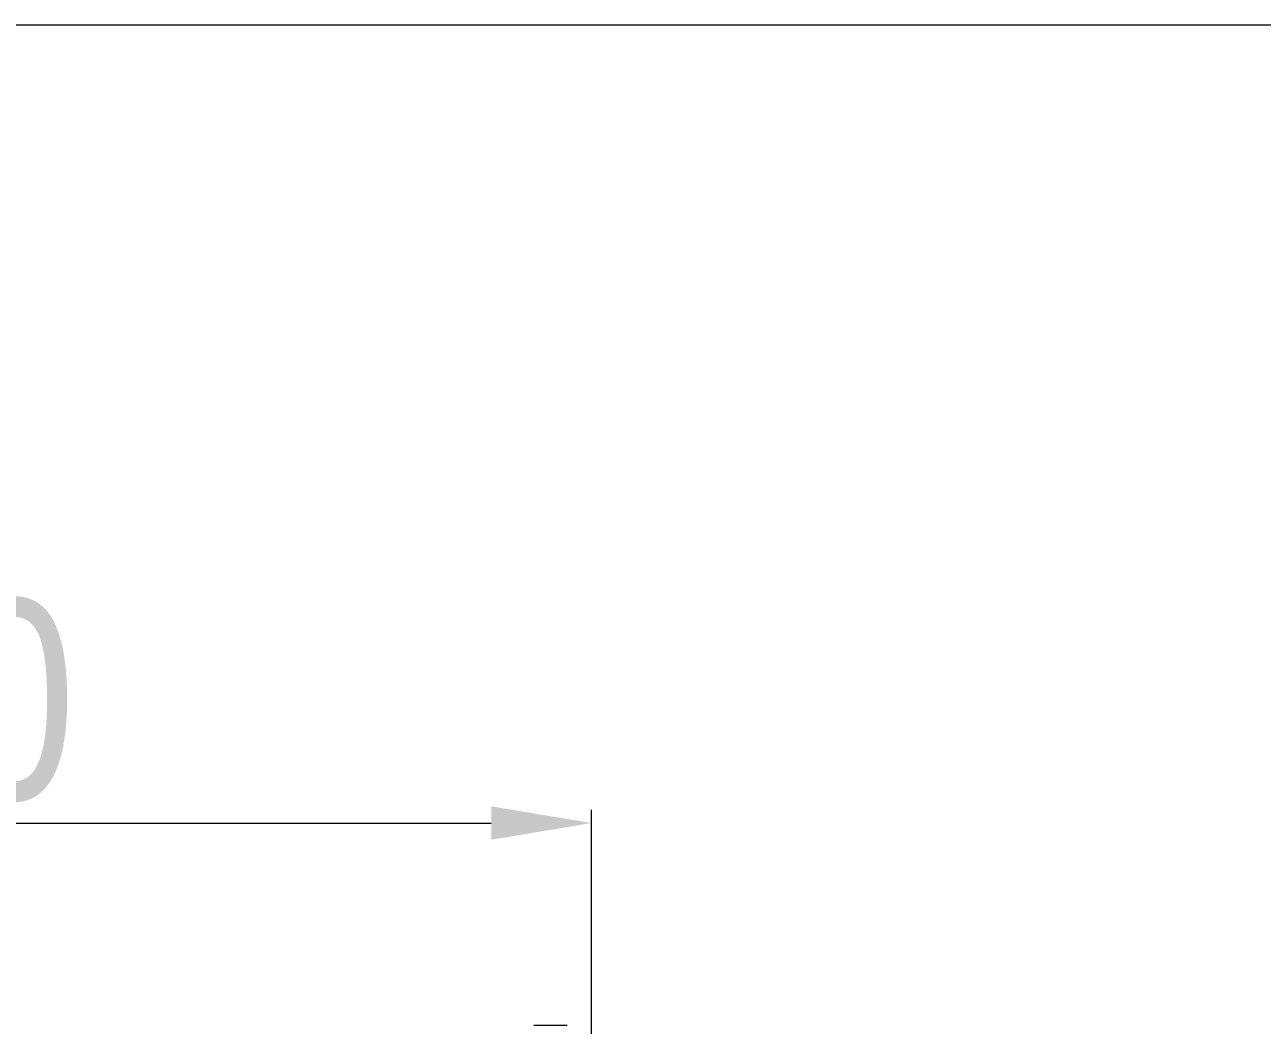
# Model space of a CAD drawing. Header units: millimetres. Extents: x 993 to 2435, y 1246 to 2313.
# Drawn here: x 1513 to 1698.2, y 2162.8 to 2312.6 of the extents above; entities that cross this region are included whole.
import ezdxf

# ---------------------------------------------------------------- set-up
doc = ezdxf.new("R2010")
doc.units = ezdxf.units.MM
doc.layers.get('0').update_dxf_attribs({"lineweight": 9})
doc.layers.add('dim', color=252, linetype='Continuous', lineweight=9)
doc.styles.add('30', font='arial.ttf', dxfattribs={"width": 0.8, "height": 30})
doc.dimstyles.new('ISO-30', dxfattribs={"dimtxt": 30, "dimasz": 15, "dimexe": 2, "dimexo": 2, "dimgap": 3, "dimtad": 1, "dimtoh": 1, "dimdec": 1, "dimdsep": 46, "dimtxsty": '30', "dimcen": 0, "dimclrd": 256, "dimclre": 256, "dimclrt": 256, "dimadec": 0, "dimazin": 0, "dimtfac": 1, "dimtdec": 1, "dimtmove": 0, "dimatfit": 3, "dimfxl": 1, "dimlwd": -1, "dimlwe": -1, "dimarcsym": 0})

# ---------------------------------------------------------------- blocks, each defined once
blk = doc.blocks.new('*D3')
at = {"layer": 'Defpoints', "color": 0, "transparency": 16777216}
for p in [(1597.83, 2193.11), (1387.61, 2151.86), (1597.83, 2151.86)]:
    blk.add_point(p, dxfattribs=at)
at = {"layer": 'dim', "transparency": 16777216}
for p, q in [((1387.61, 2153.86), (1387.61, 2195.11)), ((1597.83, 2153.86), (1597.83, 2195.11)), ((1402.61, 2193.11), (1582.83, 2193.11))]:
    blk.add_line(p, q, dxfattribs=at)
for points in [[(1402.61, 2195.61), (1402.61, 2190.61), (1387.61, 2193.11)], [(1582.83, 2195.61), (1582.83, 2190.61), (1597.83, 2193.11)]]:
    blk.add_solid(points, dxfattribs=at)
at = {"layer": 'dim', "transparency": 16777216, "insert": (1492.72, 2211.42), "char_height": 30, "attachment_point": 5, "style": '30'}
blk.add_mtext('210', dxfattribs=at)

msp = doc.modelspace()

# ---------------------------------------------------------------- linework, layer by layer
at = {"color": 7, "linetype": 'Continuous'}
msp.add_line((1589.22, 2162.83), (1594.22, 2162.83), dxfattribs=at)
at = {"layer": 'dim'}
msp.add_lwpolyline([(993.11, 2312.63), (2435.25, 2312.63), (2435.25, 1246.18), (993.11, 1246.18)], close=True, dxfattribs=at)

# ---------------------------------------------------------------- dimensions: what is measured, and where the dimension line sits
dim = msp.add_linear_dim(base=(1597.83, 2193.11), p1=(1387.61, 2151.86), p2=(1597.83, 2151.86), dimstyle='ISO-30', override={"dimdec": 0}, dxfattribs=at)
dim.commit()
dim.dimension.update_dxf_attribs({"geometry": '*D3', "text_midpoint": (1492.72, 2211.42)})

doc.saveas('drawing.dxf')
